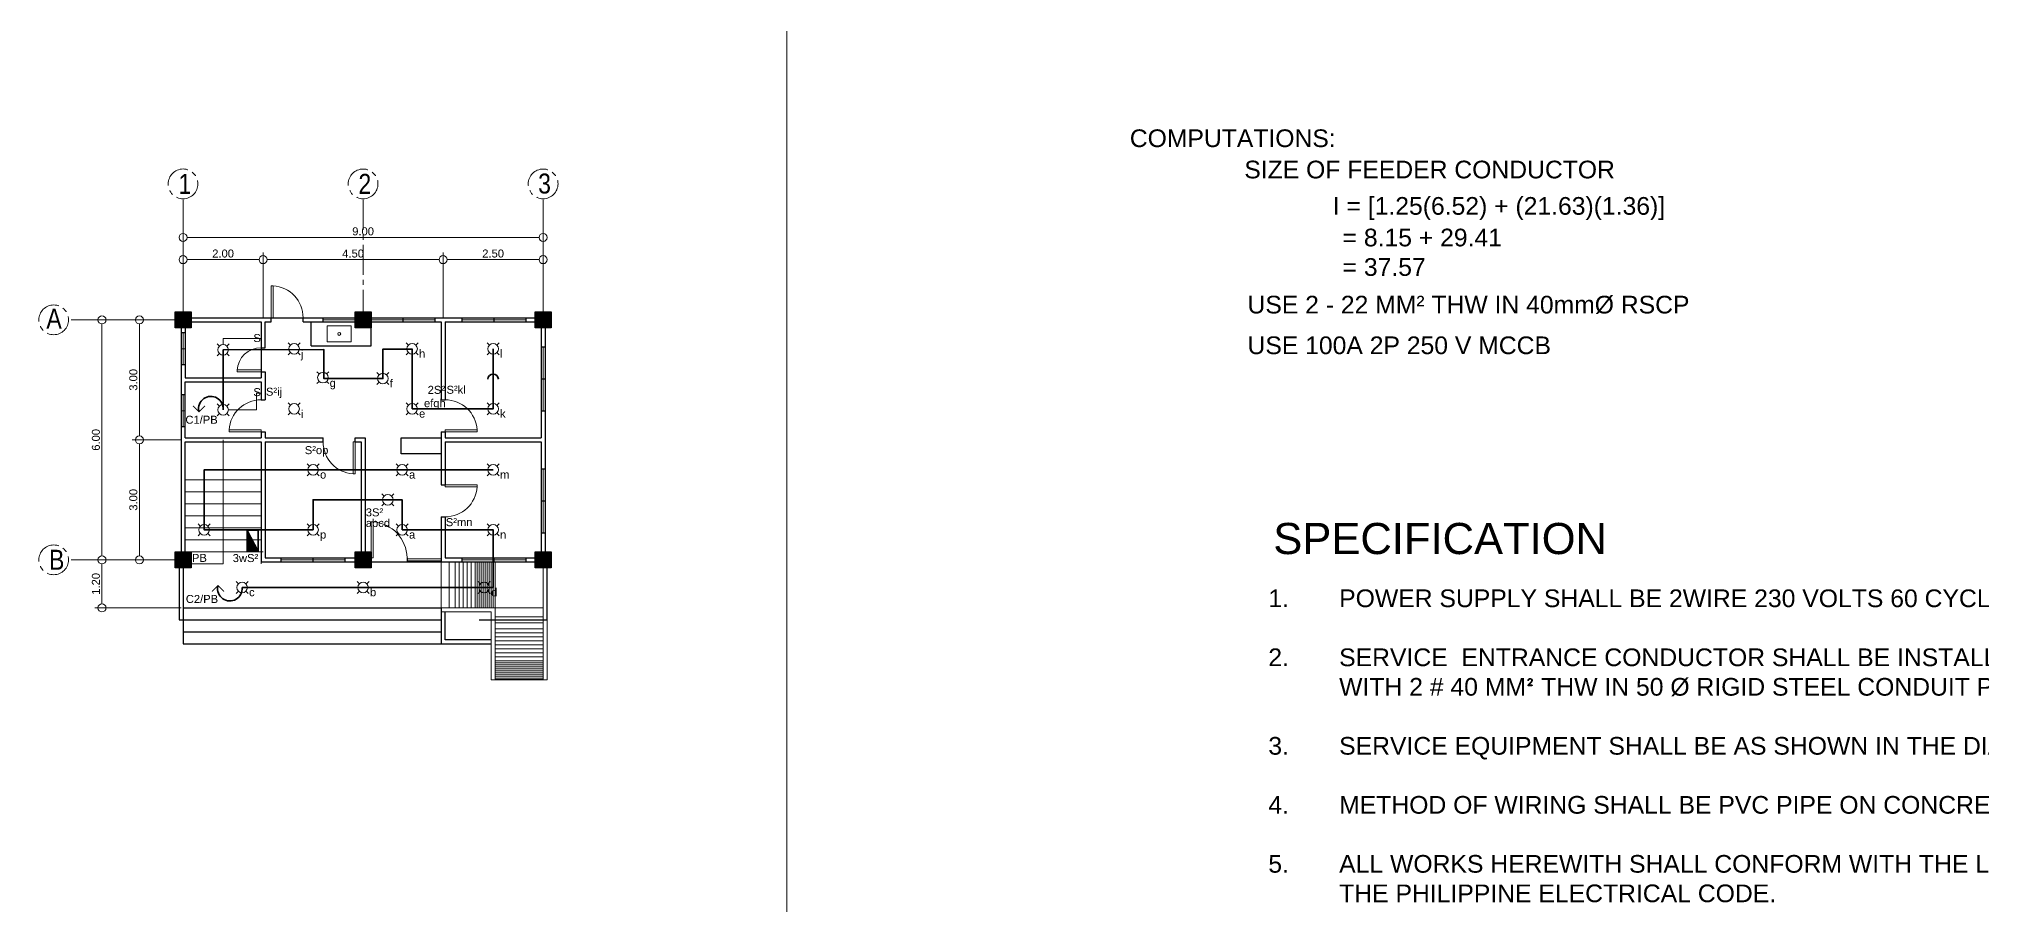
# Model space of a CAD drawing. Header units: metres. Extents: x -460 to 31334, y -1777 to 24987.
# Drawn here: x 147.97 to 196.52, y -848.97 to -827.33 of the extents above; entities that cross this region are included whole.
import ezdxf

# ---------------------------------------------------------------- set-up
doc = ezdxf.new("R2010")
doc.units = ezdxf.units.M
doc.header["$MEASUREMENT"] = 0
doc.linetypes.add('CENTER2', pattern=[1.125, 0.75, -0.125, 0.125, -0.125])
doc.linetypes.add('HIDDEN', pattern=[0.375, 0.25, -0.125])
doc.layers.get('Defpoints').update_dxf_attribs({"color": 2})
for name, color, linetype, lineweight in [('.3', 2, 'Continuous', 5), ('Arch_Door', 1, 'Continuous', 18), ('CIRCUIT', 5, 'Continuous', 35), ('COLUMNS', 5, 'Continuous', 25), ('DIM', 8, 'Continuous', 5), ('dim.', 10, 'Continuous', 15), ('FIXTURES AND FURNITURES', 1, 'Continuous', 20), ('LIGHTING', 7, 'Continuous', 20)]:
    doc.layers.add(name, color=color, linetype=linetype, lineweight=lineweight)
doc.layers.add('01 FURNITURE', color=8, linetype='Continuous')
doc.layers.add('wall', color=7, linetype='Continuous')
for name, color, linetype, lineweight, true_color in [('DW', 7, 'Continuous', 9, 0xff0a0a), ('DWS', 7, 'Continuous', 15, 0x0aff0a), ('SWITCH', 7, 'HIDDEN', 18, 0xff0a0a)]:
    doc.layers.add(name, color=color, linetype=linetype, lineweight=lineweight, true_color=true_color)
doc.styles.add('20', font='arial.ttf', dxfattribs={"height": 0.06})
doc.styles.add('AN100', font='ARIALN.TTF', dxfattribs={"height": 0.25})
doc.styles.add('Annotative', font='arial.ttf')
doc.styles.get("Standard").update_dxf_attribs({"font": 'arial.ttf'})
doc.dimstyles.get("Standard").update_dxf_attribs({"dimtxt": 0.2, "dimasz": 0.2, "dimexe": 0.18, "dimexo": 0.05, "dimgap": 0.05, "dimtad": 1, "dimzin": 0, "dimdsep": 46, "dimtxsty": 'Standard', "dimblk": 'DOTBLANK', "dimcen": 0.09, "dimclrd": 256, "dimclre": 256, "dimaunit": 1, "dimadec": 6, "dimazin": 0, "dimtfac": 1, "dimtix": 1, "dimtofl": 0, "dimtmove": 0, "dimatfit": 3, "dimfxl": 1, "dimtolj": 1, "dimtzin": 0, "dimlwd": -1, "dimlwe": -1, "dimarcsym": 0})

# ---------------------------------------------------------------- blocks, each defined once
blk = doc.blocks.new('_DotBlank')
at = {"color": 0, "linetype": 'ByBlock', "lineweight": -2}
blk.add_line((-0.5, 0), (-1, 0), dxfattribs=at)
blk.add_circle((0, 0), 0.5, dxfattribs=at)
blk = doc.blocks.new('*D754')
at = {"layer": 'Defpoints', "color": 0, "transparency": 16777216}
for p in [(160.577, -832.853), (158.077, -834.358), (160.577, -834.358)]:
    blk.add_point(p, dxfattribs=at)
at = {"layer": 'DIM', "transparency": 16777216}
for p, q in [((158.077, -834.308), (158.077, -832.673)), ((158.277, -832.853), (160.377, -832.853)), ((160.577, -834.308), (160.577, -832.673))]:
    blk.add_line(p, q, dxfattribs=at)
at = {"layer": 'DIM', "transparency": 16777216, "xscale": 0.2, "yscale": 0.2, "zscale": 0.2, "rotation": 180}
blk.add_blockref('_DotBlank', (158.077, -832.853), dxfattribs=at)
at = {"layer": 'DIM', "transparency": 16777216, "xscale": 0.2, "yscale": 0.2, "zscale": 0.2}
blk.add_blockref('_DotBlank', (160.577, -832.853), dxfattribs=at)
at = {"layer": 'DIM', "color": 0, "transparency": 16777216, "insert": (159.327, -832.701), "char_height": 0.2, "attachment_point": 5}
blk.add_mtext('\\A1;2.50', dxfattribs=at)
blk = doc.blocks.new('*D755')
at = {"layer": 'Defpoints', "color": 0, "transparency": 16777216}
for p in [(151.577, -834.358), (150.487, -837.358), (151.577, -837.358)]:
    blk.add_point(p, dxfattribs=at)
at = {"layer": 'DIM', "transparency": 16777216}
for p, q in [((151.527, -834.358), (150.307, -834.358)), ((150.487, -834.558), (150.487, -837.158)), ((151.527, -837.358), (150.307, -837.358))]:
    blk.add_line(p, q, dxfattribs=at)
at = {"layer": 'DIM', "transparency": 16777216, "xscale": 0.2, "yscale": 0.2, "zscale": 0.2}
for p, rotation in [((150.487, -834.358), 90), ((150.487, -837.358), 270)]:
    blk.add_blockref('_DotBlank', p, dxfattribs=dict(at, rotation=rotation))
at = {"layer": 'DIM', "color": 0, "transparency": 16777216, "insert": (150.334, -835.858), "char_height": 0.2, "attachment_point": 5, "rotation": 90}
blk.add_mtext('\\A1;3.00', dxfattribs=at)
blk = doc.blocks.new('*D743')
at = {"layer": 'Defpoints', "color": 0, "transparency": 16777216}
for p in [(153.577, -832.853), (151.577, -834.358), (153.577, -834.358)]:
    blk.add_point(p, dxfattribs=at)
at = {"layer": 'DIM', "transparency": 16777216}
for p, q in [((151.577, -834.308), (151.577, -832.673)), ((151.777, -832.853), (153.377, -832.853)), ((153.577, -834.308), (153.577, -832.673))]:
    blk.add_line(p, q, dxfattribs=at)
at = {"layer": 'DIM', "transparency": 16777216, "xscale": 0.2, "yscale": 0.2, "zscale": 0.2, "rotation": 180}
blk.add_blockref('_DotBlank', (151.577, -832.853), dxfattribs=at)
at = {"layer": 'DIM', "transparency": 16777216, "xscale": 0.2, "yscale": 0.2, "zscale": 0.2}
blk.add_blockref('_DotBlank', (153.577, -832.853), dxfattribs=at)
at = {"layer": 'DIM', "color": 0, "transparency": 16777216, "insert": (152.577, -832.701), "char_height": 0.2, "attachment_point": 5}
blk.add_mtext('\\A1;2.00', dxfattribs=at)
blk = doc.blocks.new('*D744')
at = {"layer": 'Defpoints', "color": 0, "transparency": 16777216}
for p in [(158.077, -832.853), (153.577, -834.358), (158.077, -834.358)]:
    blk.add_point(p, dxfattribs=at)
at = {"layer": 'DIM', "transparency": 16777216}
for p, q in [((153.577, -834.308), (153.577, -832.673)), ((153.777, -832.853), (157.877, -832.853)), ((158.077, -834.308), (158.077, -832.673))]:
    blk.add_line(p, q, dxfattribs=at)
at = {"layer": 'DIM', "transparency": 16777216, "xscale": 0.2, "yscale": 0.2, "zscale": 0.2, "rotation": 180}
blk.add_blockref('_DotBlank', (153.577, -832.853), dxfattribs=at)
at = {"layer": 'DIM', "transparency": 16777216, "xscale": 0.2, "yscale": 0.2, "zscale": 0.2}
blk.add_blockref('_DotBlank', (158.077, -832.853), dxfattribs=at)
at = {"layer": 'DIM', "color": 0, "transparency": 16777216, "insert": (155.827, -832.701), "char_height": 0.2, "attachment_point": 5}
blk.add_mtext('\\A1;4.50', dxfattribs=at)
blk = doc.blocks.new('*D745')
at = {"layer": 'Defpoints', "color": 0, "transparency": 16777216}
for p in [(160.577, -832.298), (151.577, -832.853), (160.577, -832.673)]:
    blk.add_point(p, dxfattribs=at)
at = {"layer": 'DIM', "transparency": 16777216}
for p, q in [((151.577, -832.803), (151.577, -832.118)), ((160.577, -832.623), (160.577, -832.118)), ((151.777, -832.298), (160.377, -832.298))]:
    blk.add_line(p, q, dxfattribs=at)
at = {"layer": 'DIM', "transparency": 16777216, "xscale": 0.2, "yscale": 0.2, "zscale": 0.2, "rotation": 180}
blk.add_blockref('_DotBlank', (151.577, -832.298), dxfattribs=at)
at = {"layer": 'DIM', "transparency": 16777216, "xscale": 0.2, "yscale": 0.2, "zscale": 0.2}
blk.add_blockref('_DotBlank', (160.577, -832.298), dxfattribs=at)
at = {"layer": 'DIM', "color": 0, "transparency": 16777216, "insert": (156.077, -832.146), "char_height": 0.2, "attachment_point": 5}
blk.add_mtext('\\A1;9.00', dxfattribs=at)
blk = doc.blocks.new('*D756')
at = {"layer": 'Defpoints', "color": 0, "transparency": 16777216}
for p in [(151.577, -837.358), (150.487, -840.358), (151.377, -840.358)]:
    blk.add_point(p, dxfattribs=at)
at = {"layer": 'DIM', "transparency": 16777216}
for p, q in [((151.527, -837.358), (150.307, -837.358)), ((150.487, -837.558), (150.487, -840.158)), ((151.327, -840.358), (150.307, -840.358))]:
    blk.add_line(p, q, dxfattribs=at)
at = {"layer": 'DIM', "transparency": 16777216, "xscale": 0.2, "yscale": 0.2, "zscale": 0.2}
for p, rotation in [((150.487, -837.358), 90), ((150.487, -840.358), 270)]:
    blk.add_blockref('_DotBlank', p, dxfattribs=dict(at, rotation=rotation))
at = {"layer": 'DIM', "color": 0, "transparency": 16777216, "insert": (150.334, -838.858), "char_height": 0.2, "attachment_point": 5, "rotation": 90}
blk.add_mtext('\\A1;3.00', dxfattribs=at)
blk = doc.blocks.new('*D757')
at = {"layer": 'Defpoints', "color": 0, "transparency": 16777216}
for p in [(151.377, -840.358), (149.55, -841.558), (151.577, -841.558)]:
    blk.add_point(p, dxfattribs=at)
at = {"layer": 'DIM', "transparency": 16777216}
for p, q in [((151.327, -840.358), (149.37, -840.358)), ((149.55, -840.558), (149.55, -841.358)), ((151.527, -841.558), (149.37, -841.558))]:
    blk.add_line(p, q, dxfattribs=at)
at = {"layer": 'DIM', "transparency": 16777216, "xscale": 0.2, "yscale": 0.2, "zscale": 0.2}
for p, rotation in [((149.55, -840.358), 90), ((149.55, -841.558), 270)]:
    blk.add_blockref('_DotBlank', p, dxfattribs=dict(at, rotation=rotation))
at = {"layer": 'DIM', "color": 0, "transparency": 16777216, "insert": (149.398, -840.958), "char_height": 0.2, "attachment_point": 5, "rotation": 90}
blk.add_mtext('\\A1;1.20', dxfattribs=at)
blk = doc.blocks.new('*D746')
at = {"layer": 'Defpoints', "color": 0, "transparency": 16777216}
for p in [(149.55, -834.358), (150.487, -834.358), (150.487, -840.358)]:
    blk.add_point(p, dxfattribs=at)
at = {"layer": 'DIM', "transparency": 16777216}
for p, q in [((150.437, -834.358), (149.37, -834.358)), ((149.55, -840.158), (149.55, -834.558)), ((150.437, -840.358), (149.37, -840.358))]:
    blk.add_line(p, q, dxfattribs=at)
at = {"layer": 'DIM', "transparency": 16777216, "xscale": 0.2, "yscale": 0.2, "zscale": 0.2}
for p, rotation in [((149.55, -834.358), 90), ((149.55, -840.358), 270)]:
    blk.add_blockref('_DotBlank', p, dxfattribs=dict(at, rotation=rotation))
at = {"layer": 'DIM', "color": 0, "transparency": 16777216, "insert": (149.398, -837.358), "char_height": 0.2, "attachment_point": 5, "rotation": 90}
blk.add_mtext('\\A1;6.00', dxfattribs=at)
blk = doc.blocks.new('light')
at = {"layer": 'LIGHTING', "ltscale": 0.08}
for p, q in [((215.884, -493.498), (215.813, -493.427)), ((216.192, -493.427), (216.121, -493.498)), ((215.884, -493.735), (215.813, -493.806)), ((216.192, -493.806), (216.121, -493.735))]:
    blk.add_line(p, q, dxfattribs=at)
blk.add_circle((216.003, -493.616), 0.168, dxfattribs=at)

msp = doc.modelspace()

# ---------------------------------------------------------------- hatches: boundary and pattern name
msp.add_hatch(color=256).paths.add_polyline_path([(153.18213, -839.61513), (153.18213, -840.14347), (153.45186, -840.14347)])
at = {"layer": 'COLUMNS', "true_color": 0x808080}
h = msp.add_hatch(color=8, dxfattribs=at)
h.dxf.hatch_style = 1
h.paths.add_polyline_path([(151.37708, -834.15773), (151.77708, -834.15773), (151.77708, -834.55773), (151.37708, -834.55773)])
h = msp.add_hatch(color=8, dxfattribs=at)
h.dxf.hatch_style = 1
h.paths.add_polyline_path([(155.87708, -834.15773), (156.27708, -834.15773), (156.27708, -834.55773), (155.87708, -834.55773)])
h = msp.add_hatch(color=8, dxfattribs=at)
h.dxf.hatch_style = 1
h.paths.add_polyline_path([(160.37708, -834.15773), (160.77708, -834.15773), (160.77708, -834.55773), (160.37708, -834.55773)])
h = msp.add_hatch(color=8, dxfattribs=at)
h.dxf.hatch_style = 1
h.paths.add_polyline_path([(151.37708, -840.15773), (151.77708, -840.15773), (151.77708, -840.55773), (151.37708, -840.55773)])
h = msp.add_hatch(color=8, dxfattribs=at)
h.dxf.hatch_style = 1
h.paths.add_polyline_path([(155.87708, -840.15773), (156.27708, -840.15773), (156.27708, -840.55773), (155.87708, -840.55773)])
h = msp.add_hatch(color=8, dxfattribs=at)
h.dxf.hatch_style = 1
h.paths.add_polyline_path([(160.37708, -840.15773), (160.77708, -840.15773), (160.77708, -840.55773), (160.37708, -840.55773)])

# ---------------------------------------------------------------- linework, layer by layer
at = {"color": 8, "true_color": 0x808080}
for points in [[(154.77708, -835.00773), (154.77708, -834.40773)], [(156.27708, -835.00773), (156.27708, -834.55773)], [(154.77708, -835.00773), (156.27708, -835.00773)], [(158.02708, -837.70773), (157.02708, -837.70773), (157.02708, -837.30773), (158.02708, -837.30773)], [(151.57708, -840.45773), (151.57708, -841.55773)], [(151.57708, -841.55773), (151.57708, -842.45773)], [(151.57708, -841.55773), (158.02708, -841.55773)], [(151.57708, -841.85773), (158.02708, -841.85773)], [(158.02708, -841.55773), (158.02708, -842.45773)], [(159.27708, -842.35773), (158.12708, -842.35773), (158.12708, -841.65773)], [(151.57708, -842.15773), (158.02708, -842.15773)], [(151.57708, -842.45773), (158.02708, -842.45773)], [(158.02708, -842.45773), (159.27708, -842.45773)]]:
    msp.add_lwpolyline(points, dxfattribs=at)
at = {"color": 8, "lineweight": 9, "ltscale": 10, "true_color": 0x808080}
for points in [[(152.57708, -838.35773), (152.57708, -837.35773)], [(151.62708, -838.35773), (152.57708, -838.35773)], [(152.57708, -838.35773), (152.57708, -840.45773)], [(152.57708, -838.35773), (153.52708, -838.35773)], [(151.62708, -838.65773), (152.57708, -838.65773)], [(151.62708, -838.95773), (152.57708, -838.95773)], [(151.62708, -839.25773), (152.57708, -839.25773)], [(151.62708, -839.55773), (152.57708, -839.55773)], [(151.62708, -839.85773), (152.57708, -839.85773)], [(151.62708, -840.15773), (152.57708, -840.15773)], [(153.52708, -840.40773), (153.52708, -840.45773)], [(151.62708, -840.45773), (152.57708, -840.45773)]]:
    msp.add_lwpolyline(points, dxfattribs=at)
at = {"color": 8, "linetype": 'HIDDEN', "lineweight": 9, "ltscale": 10, "true_color": 0x808080}
for points in [[(152.57708, -838.65773), (153.52708, -838.65773)], [(152.57708, -838.95773), (153.52708, -838.95773)], [(152.57708, -839.25773), (153.52708, -839.25773)], [(152.57708, -839.55773), (153.52708, -839.55773)], [(152.57708, -839.85773), (153.52708, -839.85773)], [(152.57708, -840.15773), (153.57708, -840.15773)]]:
    msp.add_lwpolyline(points, dxfattribs=at)
msp.add_lwpolyline([(153.18213, -839.61513), (153.45186, -840.14347)])
at = {"color": 8, "lineweight": 5, "true_color": 0x808080}
for points in [[(158.02708, -840.40773), (158.02708, -841.55773)], [(158.22708, -841.55773), (158.22708, -840.40773)], [(158.37708, -841.55773), (158.37708, -840.40773)], [(158.47708, -841.55773), (158.47708, -840.40773)], [(158.57708, -841.55773), (158.57708, -840.40773)], [(158.67708, -841.55773), (158.67708, -840.40773)], [(158.77708, -841.55773), (158.77708, -840.40773)], [(158.87708, -841.55773), (158.87708, -840.40773)], [(158.92708, -841.55773), (158.92708, -840.40773)], [(158.97708, -841.55773), (158.97708, -840.40773)], [(159.02708, -841.55773), (159.02708, -840.40773)], [(159.07708, -841.55773), (159.07708, -840.40773)], [(159.12708, -841.55773), (159.12708, -840.40773)], [(159.17708, -841.55773), (159.17708, -840.40773)], [(159.22708, -841.55773), (159.22708, -840.40773)], [(159.27708, -841.55773), (159.27708, -840.40773)], [(159.32708, -841.55773), (159.32708, -840.40773)], [(159.37708, -841.55773), (159.37708, -840.40773)], [(160.67708, -840.55773), (160.67708, -843.35773), (160.57708, -843.35773), (160.57708, -840.55773)], [(158.02708, -841.55773), (159.37708, -841.55773), (159.37708, -843.35773), (159.27708, -843.35773), (159.27708, -841.65773), (158.02708, -841.65773)], [(159.37708, -841.55773), (160.57708, -841.55773)], [(159.37708, -841.78417), (160.57708, -841.78417)], [(159.37708, -841.93417), (160.57708, -841.93417)], [(159.37708, -842.08417), (160.57708, -842.08417)], [(159.37708, -842.18417), (160.57708, -842.18417)], [(159.37708, -842.28417), (160.57708, -842.28417)], [(159.37708, -842.38417), (160.57708, -842.38417)], [(159.37708, -842.48417), (160.57708, -842.48417)], [(159.37708, -842.58417), (160.57708, -842.58417)], [(159.37708, -842.68417), (160.57708, -842.68417)], [(159.37708, -842.78417), (160.57708, -842.78417)], [(159.37708, -842.88417), (160.57708, -842.88417)], [(159.37708, -842.93417), (160.57708, -842.93417)], [(159.37708, -842.98417), (160.57708, -842.98417)], [(159.37708, -843.03417), (160.57708, -843.03417)], [(159.37708, -843.08417), (160.57708, -843.08417)], [(159.37708, -843.13417), (160.57708, -843.13417)], [(159.37708, -843.18417), (160.57708, -843.18417)], [(159.37708, -843.23417), (160.57708, -843.23417)], [(159.37708, -843.28417), (160.57708, -843.28417)], [(159.37708, -843.33417), (160.57708, -843.33417)], [(159.37708, -843.35773), (160.57708, -843.35773)]]:
    msp.add_lwpolyline(points, dxfattribs=at)
at = {"color": 8, "linetype": 'HIDDEN', "ltscale": 10, "true_color": 0x808080}
msp.add_lwpolyline([(151.47708, -840.45773), (151.47708, -841.85773), (160.67708, -841.85773), (160.67708, -840.45773)], dxfattribs=at)
at = {"layer": '01 FURNITURE', "color": 8, "linetype": 'CENTER2', "lineweight": 9, "true_color": 0x808080}
for p, q in [((151.57708, -834.35773), (151.57708, -831.33038)), ((156.07708, -834.35773), (156.07708, -831.33081)), ((160.57708, -834.35773), (160.57708, -831.33125))]:
    msp.add_line(p, q, dxfattribs=at)
at = {"layer": '01 FURNITURE', "color": 4, "lineweight": 9}
msp.add_lwpolyline([(166.6696, -812.86641), (231.57819, -812.86641), (231.57819, -855.06836), (166.6696, -855.06836)], close=True, dxfattribs=at)
at = {"layer": '01 FURNITURE', "color": 8, "linetype": 'CENTER2', "lineweight": 9, "true_color": 0x808080}
for points in [[(151.77708, -834.35773), (148.71544, -834.35773)], [(151.77986, -840.35773), (148.71544, -840.35773)]]:
    msp.add_lwpolyline(points, dxfattribs=at)
for centre in [(151.57708, -830.95846), (156.07707, -830.9589), (160.57707, -830.9589), (148.34352, -834.35773), (148.34352, -840.35773)]:
    msp.add_circle(centre, 0.37192, dxfattribs=at)
at = {"layer": 'CIRCUIT'}
for points in [[(152.57708, -836.60773), (152.57708, -835.10773), (155.09313, -835.09841), (155.09582, -835.82648), (156.57083, -835.82648), (156.56811, -835.09295), (157.30208, -835.09023)], [(157.30208, -835.08273), (157.30208, -836.58273)], [(159.32708, -835.08273), (159.32708, -836.58273), (157.30208, -836.58273)], [(159.32708, -838.10773), (152.10208, -838.10773), (152.10208, -839.60773), (154.82708, -839.60773), (154.82708, -838.85773), (157.05208, -838.85773), (157.05208, -839.60773)], [(157.05208, -839.60773), (159.32708, -839.60773), (159.32708, -841.04924), (153.05208, -841.04924)]]:
    msp.add_lwpolyline(points, dxfattribs=at)
at = {"layer": 'CIRCUIT', "const_width": 0.025}
for points in [[(152.12513, -836.50891), (151.97513, -836.65891), (151.82513, -836.50891)], [(152.60013, -841.14806), (152.45013, -840.99806), (152.30013, -841.14806)]]:
    msp.add_lwpolyline(points, dxfattribs=at)
at = {"layer": 'CIRCUIT'}
for points in [[(152.57708, -836.60773, 1.1497049), (151.96816, -836.6345, -1)], [(153.05208, -841.04924, -1.1497049), (152.44316, -841.02247, 1)]]:
    msp.add_lwpolyline(points, format="xyb", dxfattribs=at)
at = {"layer": 'CIRCUIT', "color": 7, "linetype": 'Continuous'}
msp.add_lwpolyline([(153.45186, -839.61513), (153.45186, -840.14347), (153.18213, -840.14347), (153.18213, -839.61513)], close=True, dxfattribs=at)
at = {"layer": 'CIRCUIT'}
msp.add_arc((159.32708, -835.84472), 0.13224, 0, 180, dxfattribs=at)
at = {"layer": 'COLUMNS', "color": 8, "true_color": 0x808080}
for points in [[(151.37708, -834.15773), (151.77708, -834.15773), (151.77708, -834.55773), (151.37708, -834.55773)], [(155.87708, -834.15773), (156.27708, -834.15773), (156.27708, -834.55773), (155.87708, -834.55773)], [(160.37708, -834.15773), (160.77708, -834.15773), (160.77708, -834.55773), (160.37708, -834.55773)], [(151.37708, -840.15773), (151.77708, -840.15773), (151.77708, -840.55773), (151.37708, -840.55773)], [(155.87708, -840.15773), (156.27708, -840.15773), (156.27708, -840.55773), (155.87708, -840.55773)], [(160.37708, -840.15773), (160.77708, -840.15773), (160.77708, -840.55773), (160.37708, -840.55773)]]:
    msp.add_lwpolyline(points, close=True, dxfattribs=at)
at = {"layer": 'DW', "color": 8, "true_color": 0x808080}
for points in [[(153.77708, -834.30773), (153.77708, -833.50773), (153.82708, -833.50773), (153.82708, -834.30773)], [(153.52708, -835.65773), (152.92708, -835.65773), (152.92708, -835.60773), (153.52708, -835.60773)], [(153.52708, -837.15773), (152.72708, -837.15773), (152.72708, -837.10773), (153.52708, -837.10773)], [(155.87708, -837.40773), (155.87708, -838.20773), (155.82708, -838.20773), (155.82708, -837.40773)], [(158.12708, -837.15773), (158.92708, -837.15773), (158.92708, -837.10773), (158.12708, -837.10773)], [(158.12708, -838.48273), (158.92708, -838.48273), (158.92708, -838.53273), (158.12708, -838.53273)], [(156.27708, -840.30773), (156.32708, -840.30773), (156.32708, -839.40773), (156.27708, -839.40773)], [(158.02708, -840.38273), (158.02708, -840.33273), (157.17708, -840.33273), (157.17708, -840.38273)]]:
    msp.add_lwpolyline(points, close=True, dxfattribs=at)
for points in [[(155.07708, -834.35773), (155.87708, -834.35773)], [(156.27708, -834.35773), (157.87708, -834.35773)], [(157.07708, -834.40773), (157.07708, -834.30773)], [(158.55208, -834.35773), (160.15208, -834.35773)], [(159.35208, -834.40773), (159.35208, -834.30773)], [(151.62708, -835.08273), (151.52708, -835.08273)], [(151.57708, -834.68273), (151.57708, -835.48273)], [(160.57708, -835.03273), (160.57708, -836.63273)], [(160.52708, -835.83273), (160.62708, -835.83273)], [(151.57708, -837.03273), (151.57708, -836.23273)], [(151.62708, -836.63273), (151.52708, -836.63273)], [(160.57708, -838.08273), (160.57708, -839.68273)], [(160.52708, -838.88273), (160.62708, -838.88273)], [(154.02708, -840.35773), (155.62708, -840.35773)], [(154.82708, -840.40773), (154.82708, -840.30773)], [(158.55208, -840.35773), (160.15208, -840.35773)], [(159.35208, -840.40773), (159.35208, -840.30773)]]:
    msp.add_lwpolyline(points, dxfattribs=at)
at = {"layer": 'DWS', "color": 8, "true_color": 0x808080}
for points in [[(153.82708, -833.50773, -0.39758741), (154.57708, -834.30773, -0.24495384)], [(152.92671, -835.61988, -0.39758741), (153.52634, -835.05773, -0.39758741)], [(152.72708, -837.10773, -0.39758741), (153.52708, -836.35773, -0.24495384)], [(158.92708, -837.10773, 0.39758741), (158.12708, -836.35773, 0.24495384)], [(155.82708, -838.20773, -0.39758741), (155.07708, -837.40773, -0.24495384)], [(158.92708, -838.53273, -0.39758741), (158.12708, -839.28273, -0.24495384)], [(156.32818, -839.40773, -0.38521263), (157.17708, -840.30773, -2.65601721)]]:
    msp.add_lwpolyline(points, format="xyb", dxfattribs=at)
at = {"layer": 'FIXTURES AND FURNITURES', "color": 8, "true_color": 0x808080}
msp.add_lwpolyline([(155.18089, -834.90865), (155.18089, -834.50865), (155.78089, -834.50865), (155.78089, -834.90865)], close=True, dxfattribs=at)
msp.add_circle((155.48089, -834.70865), 0.0375, dxfattribs=at)
at = {"layer": 'SWITCH', "ltscale": 10}
for points in [[(152.57708, -834.97548), (152.57708, -834.8268), (153.52708, -834.8268)], [(152.70932, -836.60773), (153.41164, -836.60773), (153.41164, -836.18685), (153.52708, -836.18685)], [(156.12708, -838.85773), (156.69638, -838.85773)]]:
    msp.add_lwpolyline(points, dxfattribs=at)
at = {"layer": 'wall', "color": 8, "true_color": 0x808080}
for points in [[(151.52708, -834.35773), (151.52708, -840.15773)], [(151.57708, -834.30773), (160.57708, -834.30773)], [(151.57708, -834.40773), (153.52708, -834.40773), (153.52708, -835.80773)], [(151.62708, -834.35773), (151.62708, -835.80773), (153.52708, -835.80773)], [(153.62634, -834.40773), (153.77708, -834.40773)], [(153.62634, -835.05773), (153.62634, -834.40773)], [(153.77708, -834.40773), (153.77708, -834.30773)], [(154.57708, -834.40773), (154.57708, -834.30773)], [(154.57708, -834.40773), (158.02708, -834.40773)], [(155.07708, -834.40773), (155.07708, -834.30773)], [(155.87708, -834.40773), (155.87708, -834.30773)], [(156.27708, -834.40773), (156.27708, -834.30773)], [(157.07708, -834.40773), (157.07708, -834.30773)], [(157.87708, -834.40773), (157.87708, -834.30773)], [(158.02708, -834.40773), (158.02708, -836.35773)], [(158.12708, -834.40773), (160.57708, -834.40773)], [(158.12708, -834.40773), (158.12708, -836.35773)], [(158.55208, -834.40773), (158.55208, -834.30773)], [(159.35208, -834.40773), (159.35208, -834.30773)], [(160.15208, -834.40773), (160.15208, -834.30773)], [(160.52708, -834.35773), (160.52708, -837.30773)], [(160.62708, -834.35773), (160.62708, -840.35773)], [(151.62708, -834.68273), (151.52708, -834.68273)], [(153.52634, -835.05773), (153.62634, -835.05773)], [(160.52708, -835.03273), (160.62708, -835.03273)], [(151.62708, -835.48273), (151.52708, -835.48273)], [(151.62708, -837.30773), (151.62708, -835.90773), (153.52708, -835.90773)], [(153.52708, -835.65773), (153.62708, -835.65773)], [(153.52708, -835.90773), (153.52708, -836.35773)], [(153.62708, -835.65773), (153.62708, -836.35773)], [(160.52708, -835.83273), (160.62708, -835.83273)], [(151.62708, -836.23273), (151.52708, -836.23273)], [(153.52708, -836.35773), (153.62708, -836.35773)], [(158.02708, -836.35773), (158.12708, -836.35773)], [(151.62708, -837.03273), (151.52708, -837.03273)], [(160.52708, -836.63273), (160.62708, -836.63273)], [(151.62708, -837.30773), (153.52708, -837.30773)], [(151.62708, -837.40773), (153.52708, -837.40773)], [(151.62708, -840.15773), (151.62708, -837.40773)], [(153.52708, -837.15773), (153.52708, -837.30773)], [(153.52708, -837.15773), (153.62708, -837.15773)], [(153.52708, -837.40773), (153.52708, -840.40773), (160.57708, -840.40773)], [(153.62708, -837.15773), (153.62708, -837.30773), (155.07707, -837.30773)], [(153.62708, -837.40773), (155.07707, -837.40773)], [(153.62708, -837.40773), (153.62708, -840.30773), (156.02708, -840.30773)], [(155.07707, -837.41068), (155.07707, -837.30773)], [(155.87708, -837.30773), (156.12708, -837.30773), (156.12708, -840.40773)], [(155.87708, -837.40773), (155.87708, -837.30773)], [(155.87708, -837.40773), (156.02708, -837.40773), (156.02708, -840.30773)], [(158.02708, -837.15773), (158.02708, -838.48273)], [(158.02708, -837.15773), (158.12708, -837.15773)], [(158.12708, -837.15773), (158.12708, -837.30773)], [(158.12708, -837.30773), (160.52708, -837.30773)], [(158.12708, -837.40773), (160.52708, -837.40773)], [(158.12708, -837.40773), (158.12708, -838.48273)], [(160.52708, -837.40773), (160.52708, -840.35773)], [(158.02708, -838.48273), (158.12708, -838.48273)], [(160.52708, -838.08273), (160.62708, -838.08273)], [(160.52708, -838.88273), (160.62708, -838.88273)], [(158.02708, -839.28273), (158.02708, -840.40773)], [(158.02708, -839.28273), (158.12708, -839.28273)], [(158.12874, -839.28273), (158.12708, -840.30773)], [(160.52708, -839.68273), (160.62708, -839.68273)], [(154.02708, -840.40773), (154.02708, -840.30773)], [(154.82708, -840.40773), (154.82708, -840.30773)], [(155.62708, -840.40773), (155.62708, -840.30773)], [(157.17708, -840.30773), (157.17708, -840.40773)], [(158.12708, -840.30773), (160.57708, -840.30773)], [(158.55208, -840.40773), (158.55208, -840.30773)], [(159.35208, -840.40773), (159.35208, -840.30773)], [(160.15208, -840.40773), (160.15208, -840.30773)]]:
    msp.add_lwpolyline(points, dxfattribs=at)

# ---------------------------------------------------------------- block references
at = {"layer": '.3', "color": 1, "yscale": 0.7888074039379345, "zscale": 0.7888074039379345}
for p, xscale in [((-17.80759, -445.73938), 0.7888074039379345), ((-16.03259, -445.71438), 0.7888074039379345), ((327.68674, -445.71438), -0.7888074039379345), ((-11.05759, -445.71438), 0.7888074039379345), ((-15.31159, -446.43538), 0.7888074039379345), ((-13.81384, -446.45813), 0.7888074039379345), ((-17.80759, -447.23938), 0.7888074039379345), ((-16.03259, -447.21438), 0.7888074039379345), ((327.68674, -447.21438), -0.7888074039379345), ((-11.05759, -447.21438), 0.7888074039379345), ((-15.55759, -448.73938), 0.7888074039379345), ((-13.33259, -448.73938), 0.7888074039379345), ((-11.05759, -448.73938), 0.7888074039379345), ((-13.68829, -449.48938), 0.7888074039379345), ((-18.28259, -450.23938), 0.7888074039379345), ((-15.55759, -450.23938), 0.7888074039379345), ((-13.33259, -450.23938), 0.7888074039379345), ((-11.05759, -450.23938), 0.7888074039379345), ((-17.33259, -451.68089), 0.7888074039379345), ((-14.30759, -451.68089), 0.7888074039379345), ((329.48674, -451.68089), -0.7888074039379345)]:
    msp.add_blockref('light', p, dxfattribs=dict(at, xscale=xscale))

# ---------------------------------------------------------------- texts
at = {"char_height": 0.442085, "attachment_point": 1, "style": 'Annotative'}
for s, width, insert in [('COMPUTATIONS: ', 42.2650187, (175.24251, -829.59635)), ('I = [1.25(6.52) + (21.63)(1.36)]', 3905.6201879, (180.31671, -831.28821)), (' = 8.15 + 29.41\\P = 37.57', 3720.6429648, (180.39043, -832.07874)), ('USE 2 - 22 MM{\\C7;² THW IN 40mm%%C RSCP}', 3493.9126045, (178.18496, -833.75633)), ('USE 100A 2P 250 V MCCB', 3759.8305122, (178.18496, -834.77328))]:
    msp.add_mtext_dynamic_manual_height_columns(s, width=width, gutter_width=1, heights=[0], dxfattribs=dict(at, insert=insert))
at = {"insert": (177.93354, -830.37884), "char_height": 0.442085, "width": 9.8993257, "attachment_point": 1, "style": 'Annotative'}
msp.add_mtext(' SIZE OF FEEDER CONDUCTOR', dxfattribs=at)
at = {"color": 7, "ltscale": 0.08, "insert": (178.70548, -841.09794), "char_height": 0.4425308, "width": 33.0870841, "attachment_point": 1}
msp.add_mtext('1.  ^IPOWER SUPPLY SHALL BE 2WIRE 230 VOLTS 60 CYCLES PER SECONDS.\\P\\P2.  ^ISERVICE  ENTRANCE CONDUCTOR SHALL BE INSTALLED AS OVERHEAD \\P^IWITH 2 # 40 MM{\\fISOCPEUR|b0|i0|c0|p34;²} THW IN 50 %%C RIGID STEEL CONDUIT PIPE.\\P\\P3.  ^ISERVICE EQUIPMENT SHALL BE AS SHOWN IN THE DIAGRAM.\\P\\P4.  ^IMETHOD OF WIRING SHALL BE PVC PIPE ON CONCRETE WALL FINISHED.\\P\\P5. ^IALL WORKS HEREWITH SHALL CONFORM WITH THE LATEST EDITION OF \\P^ITHE PHILIPPINE ELECTRICAL CODE.', dxfattribs=at)
at = {"layer": 'Arch_Door', "color": 8, "linetype": 'Continuous', "true_color": 0x808080, "char_height": 0.5, "width": 0.1151731, "attachment_point": 1, "style": 'AN100'}
for s, insert in [('{\\C3;1}', (151.46143, -830.70753)), ('{\\C3;2}', (155.96142, -830.70797)), ('{\\C3;3}', (160.45377, -830.70032)), ('{\\C3;A}', (148.16129, -834.07468)), ('{\\C3;B}', (148.22787, -840.1068))]:
    msp.add_mtext(s, dxfattribs=dict(at, insert=insert))
at = {"layer": 'CIRCUIT', "color": 7, "ltscale": 0.0125, "char_height": 0.2, "attachment_point": 1}
for s, insert, width in [('S', (153.33445, -834.71241), 0.6488886), ('h', (157.47538, -835.10129), 0.2180901), ('l', (159.50038, -835.10129), 0.2180901), ('j', (154.51987, -835.11427), 0.2180901), ('S', (153.33445, -836.06484), 0.6488886), ('S²ij', (153.64836, -836.05518), 0.6488886), ('g', (155.24087, -835.83527), 0.2180901), ('f', (156.74413, -835.84504), 0.2180901), ('\\pi0.22692;2S²\\P\\pi0.13429;efgh', (157.46425, -836.00797), 0.6488886), ('S²kl', (158.16244, -836.00608), 0.6488886), ('C1/PB', (151.63492, -836.75448), 0.6488886), ('i', (154.51987, -836.61427), 0.2180901), ('e', (157.47538, -836.60129), 0.2180901), ('k', (159.50038, -836.60129), 0.2180901), ('S²op', (154.61872, -837.51552), 0.6488886), ('o', (155.00038, -838.12629), 0.2180901), ('a', (157.22538, -838.12629), 0.2180901), ('m', (159.50038, -838.12629), 0.2180901), ('S²mn', (158.14385, -839.31604), 0.6488886), ('p', (155.00038, -839.62629), 0.2180901), ('a', (157.22538, -839.62629), 0.2180901), ('n', (159.50038, -839.62629), 0.2180901), ('PB', (151.79927, -840.20975), 0.6488886), ('3wS²', (152.81863, -840.21373), 0.6488886), ('C2/PB', (151.64573, -841.23595), 0.6488886), ('c', (153.22538, -841.0678), 0.2180901), ('b', (156.25038, -841.0678), 0.2180901), ('d', (159.27538, -841.0678), 0.2180901)]:
    msp.add_mtext(s, dxfattribs=dict(at, insert=insert, width=width))
at = {"layer": 'CIRCUIT', "color": 7, "ltscale": 0.0125, "insert": (156.14408, -839.07091), "char_height": 0.2, "width": 0.6488886, "attachment_point": 1, "line_spacing_factor": 0.8}
msp.add_mtext('3S²\\Pabcd', dxfattribs=at)
at = {"layer": 'dim.', "color": 2, "insert": (178.82915, -839.43543), "char_height": 0.7789082, "width": 23.7906834, "attachment_point": 1, "style": '20'}
msp.add_mtext('SPECIFICATION', dxfattribs=at)

# ---------------------------------------------------------------- dimensions: what is measured, and where the dimension line sits
at = {"layer": 'DIM', "color": 8, "true_color": 0x808080}
for base, p1, p2, picture, middle in [((160.57708, -832.2977), (151.57708, -832.8535), (160.57708, -832.6735), '*D745', (156.07708, -832.14559)), ((153.57708, -832.8535), (151.57708, -834.35773), (153.57708, -834.35773), '*D743', (152.57708, -832.70138)), ((158.07708, -832.8535), (153.57708, -834.35773), (158.07708, -834.35773), '*D744', (155.82708, -832.70138)), ((160.57708, -832.8535), (158.07708, -834.35773), (160.57708, -834.35773), '*D754', (159.32708, -832.70138))]:
    dim = msp.add_linear_dim(base=base, p1=p1, p2=p2, dimstyle='Standard', dxfattribs=at)
    dim.commit()
    dim.dimension.update_dxf_attribs({"geometry": picture, "text_midpoint": middle})
for base, p1, p2, picture, middle in [((149.55014, -834.35773), (150.48654, -840.35773), (150.48654, -834.35773), '*D746', (149.39803, -837.35773)), ((150.48654, -837.35773), (151.57708, -834.35773), (151.57708, -837.35773), '*D755', (150.33435, -835.85773)), ((150.48654, -840.35773), (151.57708, -837.35773), (151.37708, -840.35773), '*D756', (150.33435, -838.85773)), ((149.55014, -841.55773), (151.37708, -840.35773), (151.57708, -841.55773), '*D757', (149.39803, -840.95773))]:
    dim = msp.add_linear_dim(base=base, p1=p1, p2=p2, angle=90, dimstyle='Standard', dxfattribs=at)
    dim.commit()
    dim.dimension.update_dxf_attribs({"geometry": picture, "text_midpoint": middle})

doc.saveas('drawing.dxf')
